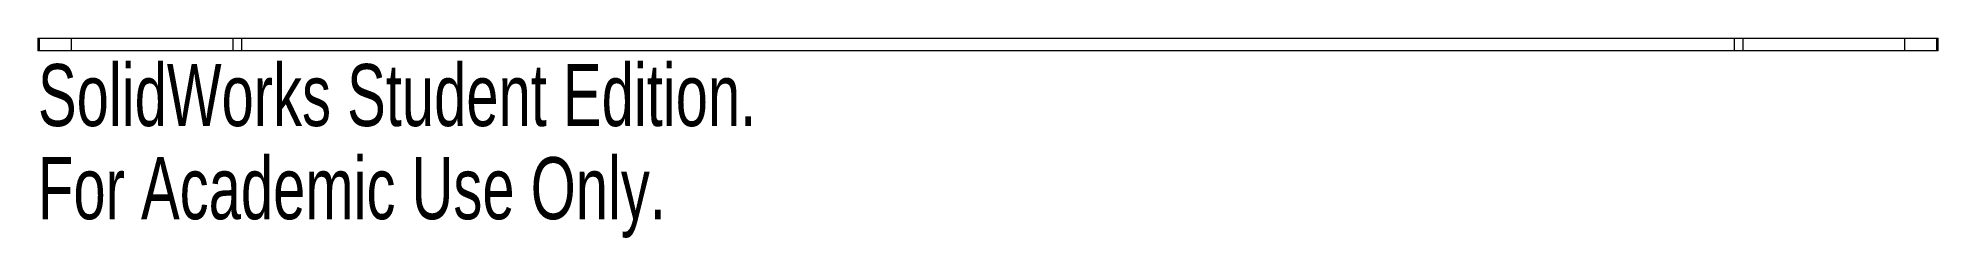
# Paper-space layout '_Front' of a CAD drawing. Header units: inches. Extents: x -2.92 to 2.92, y -0.55 to 0.06.
import ezdxf

# ---------------------------------------------------------------- set-up
doc = ezdxf.new("R2010")
doc.units = ezdxf.units.IN
doc.header["$MEASUREMENT"] = 0
doc.styles.add('SLDTEXTSTYLE0', font='TXT', dxfattribs={"width": 0.7})

psp = doc.layouts.new('_Front')

# ---------------------------------------------------------------- linework, layer by layer
at = {"color": 7, "linetype": 'Continuous', "lineweight": 15}
for p, q in [((-2.9203, 0.0625), (-2.9203, 0.0231)), ((-2.9203, 0.0625), (2.9203, 0.0625)), ((-2.9157, 0.0231), (-2.9157, 0.0625)), ((-2.818, 0.0625), (-2.818, 0.0231)), ((-2.321, 0.0625), (-2.321, 0.0231)), ((-2.2944, 0.0625), (-2.2944, 0.0231)), ((2.2944, 0.0231), (2.2944, 0.0625)), ((2.321, 0.0231), (2.321, 0.0625)), ((2.818, 0.0231), (2.818, 0.0625)), ((2.9157, 0.0625), (2.9157, 0.0231)), ((2.9203, 0.0231), (2.9203, 0.0625)), ((2.9203, 0.0231), (-2.9203, 0.0231))]:
    psp.add_line(p, q, dxfattribs=at)

# ---------------------------------------------------------------- texts
at = {"color": 7, "linetype": 'Continuous', "char_height": 0.1903, "attachment_point": 1, "style": 'SLDTEXTSTYLE0'}
for s, insert in [('SolidWorks Student Edition.', (-2.9203, -0.017)), ('For Academic Use Only.', (-2.9203, -0.3025))]:
    psp.add_mtext(s, dxfattribs=dict(at, insert=insert))

doc.saveas('drawing.dxf')
